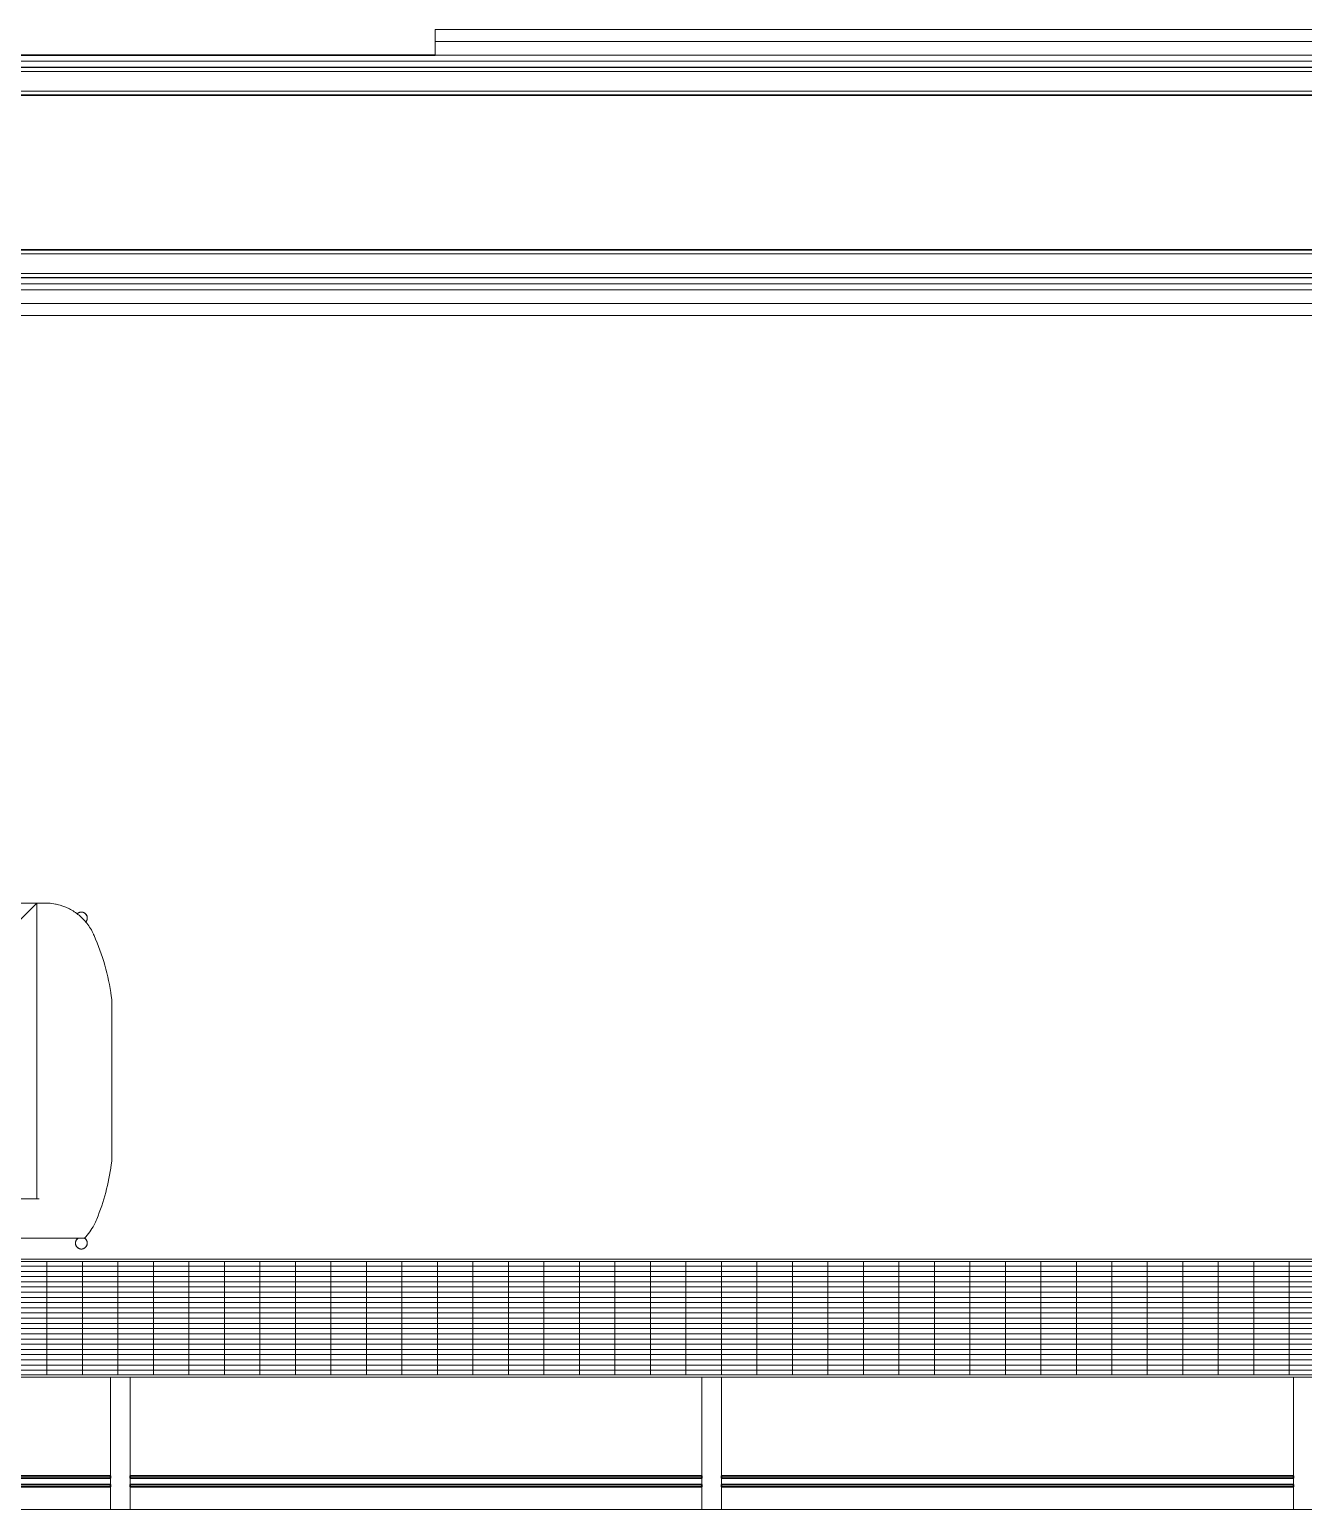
# Model space of a CAD drawing. Header units: millimetres. Extents: x 90978 to 295199, y -4084 to 97293.
# Drawn here: x 176321 to 179551, y 12073 to 15826 of the extents above; entities that cross this region are included whole.
import ezdxf

# ---------------------------------------------------------------- set-up
doc = ezdxf.new("R2010")
doc.units = ezdxf.units.MM
doc.header["$MEASUREMENT"] = 0
for name, color, linetype, lineweight in [('CSM-STL-XX-ZZ-M3-A-XXXX-00001_detached _19_04_21__rvt-1-Level 0$0$A-GENM', 7, 'CONTINUOUS', 9), ('CSM-STL-XX-ZZ-M3-A-XXXX-00001_detached _19_04_21__rvt-1-Level 0$0$A-GLAZ-CURT', 7, 'CONTINUOUS', 9), ('CSM-STL-XX-ZZ-M3-A-XXXX-00001_detached _19_04_21__rvt-1-Level 0$0$A-GLAZ-CWMG', 7, 'CONTINUOUS', 9), ('CSM-STL-XX-ZZ-M3-A-XXXX-00001_detached _19_04_21__rvt-1-Level 0$0$A-WALL', 7, 'CONTINUOUS', 9), ('CSM-STL-XX-ZZ-M3-A-XXXX-00001_detached _19_04_21__rvt-1-Level 0$0$I-FURN', 8, 'CONTINUOUS', 9), ('CSM-STL-XX-ZZ-M3-A-XXXX-00001_detached _19_04_21__rvt-1-Level 0$0$I-WALL', 7, 'CONTINUOUS', 9), ('I-FURN', 8, 'CONTINUOUS', 9)]:
    doc.layers.add(name, color=color, linetype=linetype, lineweight=lineweight)

msp = doc.modelspace()

# ---------------------------------------------------------------- hatches: boundary and pattern name
at = {"layer": 'CSM-STL-XX-ZZ-M3-A-XXXX-00001_detached _19_04_21__rvt-1-Level 0$0$A-GENM'}
h = msp.add_hatch(dxfattribs=at)
h.set_pattern_fill('FP_27', color=256, style=0, pattern_type=2)
h.set_pattern_definition([(0, (173125.082, 12558.142), (0, 13.2), []), (90, (173125.08, 12558.14), (-90, 6e-15), [])])
h.paths.add_polyline_path([(189294.8, 12414.1), (189294.8, 12702.1), (156955.3, 12702.1), (156955.3, 12414.1), (189031.6, 12414.1)], flags=0)
at = {"layer": 'CSM-STL-XX-ZZ-M3-A-XXXX-00001_detached _19_04_21__rvt-1-Level 0$0$A-GLAZ-CURT'}
h = msp.add_hatch(color=256, dxfattribs=at)
h.paths.add_polyline_path([(176525.8, 12130.7), (176525.8, 12136.7), (174625.8, 12136.7), (174625.8, 12130.7), (175095.7, 12130.7)], flags=0)
h.paths.add_polyline_path([(176525.8, 12152.7), (176525.8, 12158.7), (174625.8, 12158.7), (174625.8, 12152.7), (175095.7, 12152.7)], flags=0)
h = msp.add_hatch(color=256, dxfattribs=at)
h.paths.add_polyline_path([(176575.8, 12158.7), (176575.8, 12152.7), (178025.8, 12152.7), (178025.8, 12158.7), (177109.2, 12158.7)], flags=0)
h.paths.add_polyline_path([(176575.8, 12136.7), (176575.8, 12130.7), (178025.8, 12130.7), (178025.8, 12136.7), (177109.2, 12136.7)], flags=0)
h = msp.add_hatch(color=256, dxfattribs=at)
h.paths.add_polyline_path([(178075.8, 12158.7), (178075.8, 12152.7), (179525.8, 12152.7), (179525.8, 12158.7), (178609.2, 12158.7)], flags=0)
h.paths.add_polyline_path([(178075.8, 12136.7), (178075.8, 12130.7), (179525.8, 12130.7), (179525.8, 12136.7), (178609.2, 12136.7)], flags=0)

# ---------------------------------------------------------------- linework, layer by layer
at = {"layer": 'CSM-STL-XX-ZZ-M3-A-XXXX-00001_detached _19_04_21__rvt-1-Level 0$0$A-GENM'}
for p, q in [((189294.8, 12702.1), (156955.3, 12702.1)), ((157147.6, 12708.1), (189300.8, 12708.1)), ((156955.3, 12414.1), (189294.8, 12414.1))]:
    msp.add_line(p, q, dxfattribs=at)
at = {"layer": 'CSM-STL-XX-ZZ-M3-A-XXXX-00001_detached _19_04_21__rvt-1-Level 0$0$A-GLAZ-CURT', "lineweight": 30}
for p, q in [((176525.8, 12158.7), (174625.8, 12158.7)), ((174625.8, 12152.7), (176525.8, 12152.7)), ((176525.8, 12136.7), (174625.8, 12136.7)), ((174625.8, 12130.7), (176525.8, 12130.7)), ((176525.8, 12152.7), (176525.8, 12158.7)), ((176525.8, 12130.7), (176525.8, 12136.7)), ((178025.8, 12158.7), (176575.8, 12158.7)), ((176575.8, 12158.7), (176575.8, 12152.7)), ((176575.8, 12152.7), (178025.8, 12152.7)), ((178025.8, 12136.7), (176575.8, 12136.7)), ((176575.8, 12136.7), (176575.8, 12130.7)), ((176575.8, 12130.7), (178025.8, 12130.7)), ((178025.8, 12152.7), (178025.8, 12158.7)), ((178025.8, 12130.7), (178025.8, 12136.7)), ((179525.8, 12158.7), (178075.8, 12158.7)), ((178075.8, 12158.7), (178075.8, 12152.7)), ((178075.8, 12152.7), (179525.8, 12152.7)), ((179525.8, 12136.7), (178075.8, 12136.7)), ((178075.8, 12136.7), (178075.8, 12130.7)), ((178075.8, 12130.7), (179525.8, 12130.7)), ((179525.8, 12152.7), (179525.8, 12158.7)), ((179525.8, 12130.7), (179525.8, 12136.7))]:
    msp.add_line(p, q, dxfattribs=at)
at = {"layer": 'CSM-STL-XX-ZZ-M3-A-XXXX-00001_detached _19_04_21__rvt-1-Level 0$0$A-GLAZ-CWMG'}
for p, q in [((174625.8, 12408.2), (176525.8, 12408.2)), ((176575.8, 12408.2), (178025.8, 12408.2)), ((178075.8, 12408.2), (179525.8, 12408.2)), ((174625.8, 12073.2), (176525.8, 12073.2)), ((176575.8, 12073.2), (178025.8, 12073.2)), ((178075.8, 12073.2), (179525.8, 12073.2))]:
    msp.add_line(p, q, dxfattribs=at)
at = {"layer": 'CSM-STL-XX-ZZ-M3-A-XXXX-00001_detached _19_04_21__rvt-1-Level 0$0$A-GLAZ-CWMG', "lineweight": 20, "extrusion": (0, 0, -1)}
for p, q in [((176575.8, 12408.2), (176525.8, 12408.2)), ((176525.8, 12408.2), (176525.8, 12073.2)), ((176575.8, 12073.2), (176575.8, 12408.2)), ((178075.8, 12408.2), (178025.8, 12408.2)), ((178025.8, 12408.2), (178025.8, 12073.2)), ((178075.8, 12073.2), (178075.8, 12408.2)), ((179575.8, 12408.2), (179525.8, 12408.2)), ((179525.8, 12408.2), (179525.8, 12073.2)), ((176525.8, 12073.2), (176575.8, 12073.2)), ((178025.8, 12073.2), (178075.8, 12073.2)), ((179525.8, 12073.2), (179575.8, 12073.2))]:
    msp.add_line(p, q, dxfattribs=at)
at = {"layer": 'CSM-STL-XX-ZZ-M3-A-XXXX-00001_detached _19_04_21__rvt-1-Level 0$0$A-WALL'}
for p, q in [((171302.3, 15746), (185411.5, 15746)), ((171302.3, 15731), (185411.5, 15731)), ((171302.3, 15730), (185411.5, 15730)), ((171302.3, 15720), (185411.5, 15720)), ((171302.3, 15670), (185411.5, 15670)), ((174863.3, 15257.4), (185421.5, 15257.4)), ((174863.3, 15207.4), (185471.5, 15207.4)), ((174863.3, 15197.4), (185481.5, 15197.4)), ((174863.3, 15196.4), (185482.5, 15196.4)), ((174863.3, 15181.4), (185497.5, 15181.4))]:
    msp.add_line(p, q, dxfattribs=at)
at = {"layer": 'CSM-STL-XX-ZZ-M3-A-XXXX-00001_detached _19_04_21__rvt-1-Level 0$0$I-FURN'}
for p, q in [((177349.5, 15796), (177349.5, 15826)), ((177349.5, 15826), (179749.5, 15826)), ((179749.5, 15796), (177349.5, 15796)), ((179749.5, 15796), (177349.5, 15796)), ((177349.5, 15796), (177349.5, 15761)), ((177349.5, 15761), (179749.5, 15761)), ((182196.3, 15166.4), (176180.3, 15166.4)), ((176180.3, 15131.4), (182196.3, 15131.4)), ((176180.3, 15131.4), (182196.3, 15131.4)), ((182196.3, 15101.4), (176180.3, 15101.4))]:
    msp.add_line(p, q, dxfattribs=at)
at = {"layer": 'CSM-STL-XX-ZZ-M3-A-XXXX-00001_detached _19_04_21__rvt-1-Level 0$0$I-WALL', "lineweight": 30}
for p, q in [((177349.5, 15761), (171302.3, 15761)), ((171302.3, 15660), (185411.5, 15660)), ((185411.5, 15267.4), (174863.3, 15267.4))]:
    msp.add_line(p, q, dxfattribs=at)
at = {"layer": 'I-FURN'}
for p, q in [((176057, 13611), (176339.7, 13611)), ((176339.7, 13611), (176360.2, 13611)), ((176339.7, 12859.7), (176339.7, 13611)), ((176373.5, 13610.4), (176360.2, 13611)), ((176386.7, 13608.4), (176373.5, 13610.4)), ((176443.5, 13585.3), (176443.1, 13584.9)), ((176444, 13585.6), (176443.5, 13585.3)), ((176444.5, 13585.9), (176444, 13585.6)), ((176445.1, 13586.2), (176444.5, 13585.9)), ((176445.6, 13586.5), (176445.1, 13586.2)), ((176446.1, 13586.8), (176445.6, 13586.5)), ((176446.7, 13587), (176446.1, 13586.8)), ((176447.2, 13587.2), (176446.7, 13587)), ((176447.8, 13587.4), (176447.2, 13587.2)), ((176448.4, 13587.6), (176447.8, 13587.4)), ((176449, 13587.7), (176448.4, 13587.6)), ((176449.5, 13587.9), (176449, 13587.7)), ((176450.1, 13588), (176449.5, 13587.9)), ((176450.7, 13588), (176450.1, 13588)), ((176451.3, 13588.1), (176450.7, 13588)), ((176451.9, 13588.1), (176451.3, 13588.1)), ((176452.5, 13588.1), (176451.9, 13588.1)), ((176453.1, 13588.1), (176452.5, 13588.1)), ((176453.7, 13588.1), (176453.1, 13588.1)), ((176454.3, 13588), (176453.7, 13588.1)), ((176454.9, 13587.9), (176454.3, 13588)), ((176455.5, 13587.8), (176454.9, 13587.9)), ((176456.1, 13587.7), (176455.5, 13587.8)), ((176456.7, 13587.5), (176456.1, 13587.7)), ((176457.2, 13587.3), (176456.7, 13587.5)), ((176457.8, 13587.1), (176457.2, 13587.3)), ((176458.4, 13586.9), (176457.8, 13587.1)), ((176458.9, 13586.6), (176458.4, 13586.9)), ((176459.4, 13586.4), (176458.9, 13586.6)), ((176460, 13586.1), (176459.4, 13586.4)), ((176460.5, 13585.7), (176460, 13586.1)), ((176461, 13585.4), (176460.5, 13585.7)), ((176461.5, 13585.1), (176461, 13585.4)), ((176442.2, 13584.1), (176441.7, 13583.7)), ((176442.6, 13584.5), (176442.2, 13584.1)), ((176443.1, 13584.9), (176442.6, 13584.5)), ((176461.9, 13584.7), (176461.5, 13585.1)), ((176462.4, 13584.3), (176461.9, 13584.7)), ((176462.8, 13583.9), (176462.4, 13584.3)), ((176463.2, 13583.5), (176462.8, 13583.9)), ((176463.6, 13583), (176463.2, 13583.5)), ((176463.4, 13563), (176463.8, 13563.4)), ((176464, 13582.6), (176463.6, 13583)), ((176463.8, 13563.4), (176464.2, 13563.9)), ((176464.4, 13582.1), (176464, 13582.6)), ((176464.2, 13563.9), (176464.6, 13564.4)), ((176464.7, 13581.6), (176464.4, 13582.1)), ((176464.6, 13564.4), (176464.9, 13564.9)), ((176465.1, 13581.1), (176464.7, 13581.6)), ((176464.9, 13564.9), (176465.2, 13565.4)), ((176465.4, 13580.6), (176465.1, 13581.1)), ((176465.2, 13565.4), (176465.5, 13565.9)), ((176465.7, 13580), (176465.4, 13580.6)), ((176465.5, 13565.9), (176465.8, 13566.4)), ((176465.9, 13579.5), (176465.7, 13580)), ((176465.8, 13566.4), (176466.1, 13567)), ((176466.2, 13579), (176465.9, 13579.5)), ((176466.1, 13567), (176466.3, 13567.5)), ((176466.4, 13578.4), (176466.2, 13579)), ((176466.3, 13567.5), (176466.5, 13568.1)), ((176466.6, 13577.8), (176466.4, 13578.4)), ((176466.5, 13568.1), (176466.7, 13568.7)), ((176466.8, 13577.3), (176466.6, 13577.8)), ((176466.7, 13568.7), (176466.9, 13569.2)), ((176466.9, 13576.7), (176466.8, 13577.3)), ((176467.1, 13576.1), (176466.9, 13576.7)), ((176466.9, 13569.2), (176467, 13569.8)), ((176467, 13569.8), (176467.1, 13570.4)), ((176467.2, 13575.5), (176467.1, 13576.1)), ((176467.1, 13570.4), (176467.2, 13571)), ((176467.3, 13574.9), (176467.2, 13575.5)), ((176467.2, 13571), (176467.3, 13571.6)), ((176467.3, 13574.3), (176467.3, 13574.9)), ((176467.4, 13573.7), (176467.3, 13574.3)), ((176467.3, 13572.2), (176467.4, 13572.8)), ((176467.3, 13571.6), (176467.3, 13572.2)), ((176467.4, 13573.1), (176467.4, 13573.7)), ((176467.4, 13572.8), (176467.4, 13573.1)), ((176529.7, 12957.8), (176529.7, 13364.3)), ((176345.6, 12861), (175954.2, 12861)), ((176460.4, 12761), (174734.8, 12761)), ((176442.6, 12759.9), (176442.2, 12759.5)), ((176443.1, 12760.3), (176442.6, 12759.9)), ((176443.5, 12760.6), (176443.1, 12760.3)), ((176444, 12761), (176443.5, 12760.6)), ((176461, 12760.8), (176460.5, 12761.1)), ((176461.5, 12760.4), (176461, 12760.8)), ((176461.9, 12760.1), (176461.5, 12760.4)), ((176462.4, 12759.7), (176461.9, 12760.1)), ((176462.8, 12759.3), (176462.4, 12759.7)), ((176437.5, 12750.6), (176437.4, 12750)), ((176437.4, 12750), (176437.4, 12749.4)), ((176437.4, 12749.4), (176437.4, 12748.8)), ((176437.4, 12748.8), (176437.4, 12748.5)), ((176437.4, 12748.5), (176437.4, 12747.9)), ((176437.4, 12747.9), (176437.4, 12747.3)), ((176437.4, 12747.3), (176437.5, 12746.7)), ((176437.6, 12751.2), (176437.5, 12750.6)), ((176437.5, 12746.7), (176437.6, 12746.1)), ((176437.7, 12751.8), (176437.6, 12751.2)), ((176437.6, 12746.1), (176437.7, 12745.5)), ((176437.9, 12752.4), (176437.7, 12751.8)), ((176437.7, 12745.5), (176437.8, 12744.9)), ((176437.8, 12744.9), (176438, 12744.4)), ((176438, 12753), (176437.9, 12752.4)), ((176438.2, 12753.5), (176438, 12753)), ((176438, 12744.4), (176438.1, 12743.8)), ((176438.1, 12743.8), (176438.3, 12743.2)), ((176438.4, 12754.1), (176438.2, 12753.5)), ((176438.3, 12743.2), (176438.6, 12742.7)), ((176438.7, 12754.7), (176438.4, 12754.1)), ((176438.6, 12742.7), (176438.8, 12742.1)), ((176438.9, 12755.2), (176438.7, 12754.7)), ((176438.8, 12742.1), (176439.1, 12741.6)), ((176439.2, 12755.7), (176438.9, 12755.2)), ((176439.1, 12741.6), (176439.4, 12741.1)), ((176439.5, 12756.2), (176439.2, 12755.7)), ((176439.4, 12741.1), (176439.7, 12740.5)), ((176439.8, 12756.8), (176439.5, 12756.2)), ((176439.7, 12740.5), (176440, 12740)), ((176440.2, 12757.2), (176439.8, 12756.8)), ((176440, 12740), (176440.3, 12739.6)), ((176440.5, 12757.7), (176440.2, 12757.2)), ((176440.3, 12739.6), (176440.7, 12739.1)), ((176440.9, 12758.2), (176440.5, 12757.7)), ((176440.7, 12739.1), (176441.1, 12738.6)), ((176441.3, 12758.6), (176440.9, 12758.2)), ((176441.1, 12738.6), (176441.5, 12738.2)), ((176441.7, 12759.1), (176441.3, 12758.6)), ((176441.5, 12738.2), (176441.9, 12737.8)), ((176442.2, 12759.5), (176441.7, 12759.1)), ((176441.9, 12737.8), (176442.4, 12737.3)), ((176442.4, 12737.3), (176442.8, 12737)), ((176442.8, 12737), (176443.3, 12736.6)), ((176443.3, 12736.6), (176443.8, 12736.2)), ((176443.8, 12736.2), (176444.3, 12735.9)), ((176444.3, 12735.9), (176444.8, 12735.6)), ((176444.8, 12735.6), (176445.3, 12735.3)), ((176445.3, 12735.3), (176445.8, 12735)), ((176445.8, 12735), (176446.4, 12734.8)), ((176446.4, 12734.8), (176446.9, 12734.5)), ((176446.9, 12734.5), (176447.5, 12734.3)), ((176447.5, 12734.3), (176448.1, 12734.1)), ((176448.1, 12734.1), (176448.6, 12734)), ((176448.6, 12734), (176449.2, 12733.8)), ((176449.2, 12733.8), (176449.8, 12733.7)), ((176449.8, 12733.7), (176450.4, 12733.6)), ((176450.4, 12733.6), (176451, 12733.6)), ((176451, 12733.6), (176451.6, 12733.5)), ((176451.6, 12733.5), (176452.2, 12733.5)), ((176452.2, 12733.5), (176452.8, 12733.5)), ((176452.8, 12733.5), (176453.4, 12733.6)), ((176453.4, 12733.6), (176454, 12733.6)), ((176454, 12733.6), (176454.6, 12733.7)), ((176454.6, 12733.7), (176455.2, 12733.8)), ((176455.2, 12733.8), (176455.8, 12733.9)), ((176455.8, 12733.9), (176456.4, 12734.1)), ((176456.4, 12734.1), (176456.9, 12734.2)), ((176456.9, 12734.2), (176457.5, 12734.4)), ((176457.5, 12734.4), (176458.1, 12734.6)), ((176458.1, 12734.6), (176458.6, 12734.9)), ((176458.6, 12734.9), (176459.2, 12735.1)), ((176459.2, 12735.1), (176459.7, 12735.4)), ((176459.7, 12735.4), (176460.2, 12735.7)), ((176460.2, 12735.7), (176460.7, 12736)), ((176460.7, 12736), (176461.2, 12736.4)), ((176461.2, 12736.4), (176461.7, 12736.7)), ((176461.7, 12736.7), (176462.1, 12737.1)), ((176462.1, 12737.1), (176462.6, 12737.5)), ((176462.6, 12737.5), (176463, 12737.9)), ((176463.2, 12758.8), (176462.8, 12759.3)), ((176463, 12737.9), (176463.4, 12738.4)), ((176463.6, 12758.4), (176463.2, 12758.8)), ((176463.4, 12738.4), (176463.8, 12738.8)), ((176464, 12757.9), (176463.6, 12758.4)), ((176463.8, 12738.8), (176464.2, 12739.3)), ((176464.4, 12757.5), (176464, 12757.9)), ((176464.2, 12739.3), (176464.6, 12739.8)), ((176464.7, 12757), (176464.4, 12757.5)), ((176464.6, 12739.8), (176464.9, 12740.3)), ((176465.1, 12756.5), (176464.7, 12757)), ((176464.9, 12740.3), (176465.2, 12740.8)), ((176465.4, 12756), (176465.1, 12756.5)), ((176465.2, 12740.8), (176465.5, 12741.3)), ((176465.7, 12755.4), (176465.4, 12756)), ((176465.5, 12741.3), (176465.8, 12741.8)), ((176465.9, 12754.9), (176465.7, 12755.4)), ((176465.8, 12741.8), (176466.1, 12742.4)), ((176466.2, 12754.4), (176465.9, 12754.9)), ((176466.1, 12742.4), (176466.3, 12742.9)), ((176466.4, 12753.8), (176466.2, 12754.4)), ((176466.3, 12742.9), (176466.5, 12743.5)), ((176466.6, 12753.2), (176466.4, 12753.8)), ((176466.5, 12743.5), (176466.7, 12744.1)), ((176466.8, 12752.7), (176466.6, 12753.2)), ((176466.7, 12744.1), (176466.9, 12744.6)), ((176466.9, 12752.1), (176466.8, 12752.7)), ((176467.1, 12751.5), (176466.9, 12752.1)), ((176466.9, 12744.6), (176467, 12745.2)), ((176467, 12745.2), (176467.1, 12745.8)), ((176467.2, 12750.9), (176467.1, 12751.5)), ((176467.1, 12745.8), (176467.2, 12746.4)), ((176467.3, 12750.3), (176467.2, 12750.9)), ((176467.2, 12746.4), (176467.3, 12747)), ((176467.3, 12749.7), (176467.3, 12750.3)), ((176467.4, 12749.1), (176467.3, 12749.7)), ((176467.3, 12747.6), (176467.4, 12748.2)), ((176467.3, 12747), (176467.3, 12747.6)), ((176467.4, 12748.5), (176467.4, 12749.1)), ((176467.4, 12748.2), (176467.4, 12748.5))]:
    msp.add_line(p, q, dxfattribs=at)
for centre, radius, start, end in [((176452.4, 13573.2), 15, 0, 135), ((176452.4, 13573.1), 15, 0, 45), ((176452.4, 13573.2), 15, 316.8722, 0), ((176452.4, 13573.1), 15, 317.2212, 0), ((175968.4, 13298.7), 565, 7.707, 24.0406), ((174951, 13161), 1591.7, 7.3368, 7.707), ((175968.4, 13023.3), 565, 337.7502, 352.293), ((174951, 13161), 1591.7, 352.293, 352.6632), ((176344.9, 12869.3), 158.3, 331.8474, 337.7502), ((176452.4, 12748.5), 15, 123.0286, 180), ((176452.4, 12748.5), 15, 0, 57.6353), ((176452.4, 12748.5), 15, 135, 180), ((176452.4, 12748.5), 15, 180, 225), ((176452.4, 12748.5), 15, 180, 0), ((176452.4, 12748.5), 15, 0, 45), ((176452.4, 12748.5), 15, 315, 0)]:
    msp.add_arc(centre, radius, start, end, dxfattribs=at)
for points in [[(176339.7, 13611), (176327.9, 13599), (176303.1, 13574.3), (176277, 13548.4), (176263.8, 13535.1)], [(176484.5, 13528.9), (176484.3, 13529.4), (176483.9, 13530.3), (176483.4, 13531.2), (176483.2, 13531.7)], [(176460.4, 12761), (176465, 12766.1), (176473.8, 12776.7), (176481.2, 12788.5), (176484.5, 12794.6)]]:
    msp.add_open_spline(points, degree=3, dxfattribs=at)
msp.add_open_spline([(176483.2, 13531.7), (176481, 13536.7), (176475.8, 13546.4), (176466.4, 13559.9), (176455.5, 13572.1), (176443.6, 13582.6), (176431.1, 13591.3), (176418.8, 13597.9), (176409.5, 13601.8), (176402.9, 13604.1), (176397, 13606), (176391, 13607.5), (176387.8, 13608.2), (176386.7, 13608.4)], degree=3, knots=[0, 0, 0, 0, 0.1, 0.2, 0.3, 0.4, 0.5, 0.6, 0.7, 0.75, 0.8, 0.9, 1, 1, 1, 1], dxfattribs=at)

doc.saveas('drawing.dxf')
